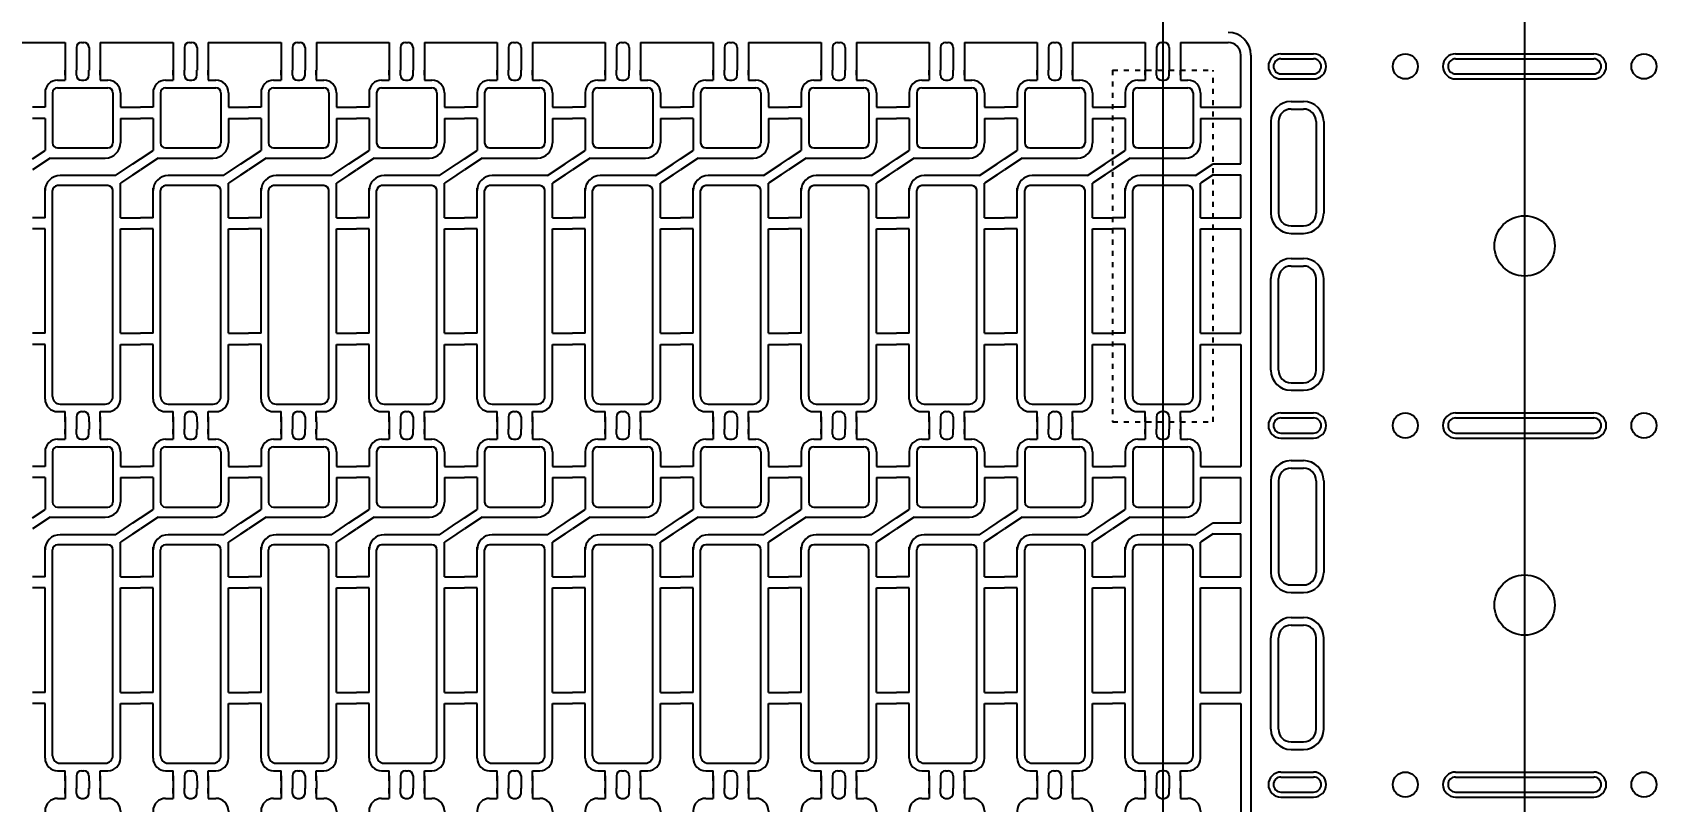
# Model space of a CAD drawing. Header units: millimetres. Extents: x -969 to -640, y 747 to 954.
# Drawn here: x -871.35 to -839.02, y 897.5 to 912.82 of the extents above; entities that cross this region are included whole.
import ezdxf

# ---------------------------------------------------------------- set-up
doc = ezdxf.new("R2010")
doc.units = ezdxf.units.MM
doc.header["$PDMODE"] = 3
doc.header["$PDSIZE"] = -1
for name, pattern in [('CENTER', [10.16, 6.35, -1.27, 1.27, -1.27]), ('DOT2', [0.125, 0, -0.125]), ('HIDDEN', [1.905, 1.27, -0.635])]:
    doc.linetypes.add(name, pattern=pattern)
doc.layers.get('DEFPOINTS').update_dxf_attribs({"color": 10})
for name, color, linetype in [('1', 3, 'Continuous'), ('6', 6, 'Continuous'), ('b etching', 1, 'Continuous'), ('CEN', 8, 'CENTER'), ('DIM', 7, 'Continuous'), ('HID', 1, 'HIDDEN')]:
    doc.layers.add(name, color=color, linetype=linetype)
doc.styles.add('SIMPLEX', font='simplex')
doc.styles.get("Standard").update_dxf_attribs({"font": 'txt.shx', "bigfont": 'chineset.shx'})
doc.dimstyles.new('ISO-25', dxfattribs={"dimtxt": 2.5, "dimasz": 2.5, "dimexe": 1.25, "dimexo": 0.625, "dimtad": 1, "dimtxsty": 'Standard', "dimcen": 2.5, "dimadec": 0, "dimazin": 0, "dimtfac": 1, "dimtmove": 0, "dimatfit": 3, "dimfxl": 1, "dimarcsym": 0})

# ---------------------------------------------------------------- blocks, each defined once
blk = doc.blocks.new('_OPEN30')
at = {"color": 0, "linetype": 'ByBlock'}
for p, q in [((-1, 0.268), (0, 0)), ((0, 0), (-1, -0.268)), ((0, 0), (-1, 0))]:
    blk.add_line(p, q, dxfattribs=at)
blk = doc.blocks.new('*D4')
at = {"layer": 'DEFPOINTS', "color": 0, "transparency": 16777216}
for p in [(-899.724, 942.797), (-841.649, 920.116), (-899.724, 858.416)]:
    blk.add_point(p, dxfattribs=at)
at = {"layer": 'DIM', "color": 0, "lineweight": -2, "transparency": 16777216}
for p, q in [((-899.724, 859.416), (-899.724, 943.797)), ((-841.649, 921.116), (-841.649, 943.797)), ((-897.724, 942.797), (-879.615, 942.797)), ((-843.649, 942.797), (-861.758, 942.797))]:
    blk.add_line(p, q, dxfattribs=at)
at = {"layer": 'DIM', "color": 0, "lineweight": -2, "transparency": 16777216, "xscale": 2, "yscale": 2, "zscale": 2, "rotation": 180}
blk.add_blockref('_OPEN30', (-899.724, 942.797), dxfattribs=at)
at = {"layer": 'DIM', "color": 0, "lineweight": -2, "transparency": 16777216, "xscale": 2, "yscale": 2, "zscale": 2}
blk.add_blockref('_OPEN30', (-841.649, 942.797), dxfattribs=at)
at = {"layer": 'DIM', "color": 0, "transparency": 16777216, "insert": (-870.686, 942.797), "char_height": 3, "attachment_point": 5, "style": 'SIMPLEX'}
blk.add_mtext('58,075', dxfattribs=at)
blk = doc.blocks.new('e1')
at = {"layer": '1'}
for p, q in [((-947.058, 906.581), (-947.058, 906.481)), ((-947.058, 906.481), (-947.058, 906.581)), ((-947.058, 906.581), (-947.058, 906.381)), ((-946.358, 906.581), (-946.358, 906.481)), ((-946.358, 906.481), (-946.358, 906.581)), ((-946.358, 906.581), (-946.358, 906.381)), ((-947.458, 906.131), (-947.458, 905.841)), ((-946.358, 906.381), (-946.208, 906.381)), ((-945.958, 906.131), (-945.958, 905.841)), ((-947.458, 905.841), (-947.708, 905.841)), ((-945.958, 905.841), (-945.708, 905.841)), ((-947.458, 905.621), (-947.708, 905.621)), ((-947.458, 905.621), (-947.458, 904.981)), ((-945.958, 905.621), (-945.958, 905.131)), ((-945.958, 905.621), (-945.708, 905.621)), ((-947.358, 904.831), (-946.258, 904.831)), ((-946.058, 904.481), (-947.158, 904.481)), ((-947.458, 903.641), (-947.458, 904.231)), ((-945.958, 903.641), (-945.958, 904.331)), ((-947.458, 903.641), (-947.708, 903.641)), ((-945.958, 903.641), (-945.708, 903.641)), ((-947.458, 903.421), (-947.708, 903.421)), ((-947.458, 901.341), (-947.458, 903.421)), ((-945.958, 901.341), (-945.958, 903.421)), ((-945.958, 903.421), (-945.708, 903.421)), ((-947.458, 901.341), (-947.708, 901.341)), ((-945.958, 901.341), (-945.708, 901.341)), ((-947.458, 901.121), (-947.708, 901.121)), ((-947.458, 900.031), (-947.458, 901.121)), ((-945.958, 900.031), (-945.958, 901.121)), ((-945.958, 901.121), (-945.708, 901.121)), ((-947.058, 899.581), (-947.058, 899.781)), ((-947.058, 899.581), (-947.058, 899.681)), ((-947.058, 899.681), (-947.058, 899.581)), ((-946.358, 899.781), (-946.208, 899.781)), ((-946.358, 899.581), (-946.358, 899.781)), ((-946.358, 899.581), (-946.358, 899.681)), ((-946.358, 899.681), (-946.358, 899.581))]:
    blk.add_line(p, q, dxfattribs=at)
at = {"layer": '1', "linetype": 'ByBlock'}
for p, q in [((-946.833, 906.481), (-946.833, 906.581)), ((-946.583, 906.481), (-946.583, 906.581)), ((-947.208, 906.381), (-947.058, 906.381)), ((-946.733, 906.381), (-946.683, 906.381)), ((-947.708, 904.814), (-947.458, 904.981)), ((-947.358, 904.831), (-947.708, 904.597)), ((-946.058, 904.481), (-945.708, 904.714)), ((-945.708, 904.497), (-945.958, 904.331)), ((-947.208, 899.781), (-947.058, 899.781)), ((-946.833, 899.681), (-946.833, 899.581)), ((-946.733, 899.781), (-946.683, 899.781)), ((-946.583, 899.681), (-946.583, 899.581))]:
    blk.add_line(p, q, dxfattribs=at)
for centre, start, end in [((-946.733, 906.481), 180, 270), ((-946.683, 906.481), 270, 0), ((-946.733, 899.681), 90, 180), ((-946.683, 899.681), 0, 90)]:
    blk.add_arc(centre, 0.1, start, end, dxfattribs=at)
at = {"layer": '1'}
for centre, radius, start, end in [((-947.208, 906.131), 0.25, 90, 180), ((-946.208, 906.131), 0.25, 0, 90), ((-946.258, 905.131), 0.3, 270, 0), ((-947.158, 904.181), 0.3, 90, 180), ((-947.208, 900.031), 0.25, 180, 270), ((-946.208, 900.031), 0.25, 270, 0)]:
    blk.add_arc(centre, radius, start, end, dxfattribs=at)
blk = doc.blocks.new('e2')
at = {"layer": 'b etching', "linetype": 'ByBlock'}
for p, q in [((-947.308, 906.131), (-947.308, 905.131)), ((-947.208, 906.231), (-946.208, 906.231)), ((-946.108, 906.131), (-946.108, 905.131)), ((-947.208, 905.031), (-946.208, 905.031)), ((-947.308, 900.081), (-947.308, 904.181)), ((-946.208, 904.281), (-947.208, 904.281)), ((-946.108, 900.081), (-946.108, 904.181)), ((-947.158, 899.931), (-946.258, 899.931))]:
    blk.add_line(p, q, dxfattribs=at)
for centre, radius, start, end in [((-947.208, 906.131), 0.1, 90, 180), ((-946.208, 906.131), 0.1, 360, 90), ((-947.208, 905.131), 0.1, 180, 270), ((-946.208, 905.131), 0.1, 270, 360), ((-947.208, 904.181), 0.1, 90, 180), ((-946.208, 904.181), 0.1, 0, 90), ((-947.158, 900.081), 0.15, 180, 270), ((-946.258, 900.081), 0.15, 270, 0)]:
    blk.add_arc(centre, radius, start, end, dxfattribs=at)

msp = doc.modelspace()

# ---------------------------------------------------------------- linework, layer by layer
at = {"layer": '1', "linetype": 'ByBlock'}
for p, q in [((-872.1486804, 912.61640189), (-870.6986804, 912.61640189)), ((-870.6986804, 912.61640189), (-870.6986804, 912.06640189)), ((-870.3736804, 912.61640189), (-870.3236804, 912.61640189)), ((-869.9986804, 912.61640189), (-868.5486804, 912.61640189)), ((-869.9986804, 912.61640189), (-869.9986804, 912.06640189)), ((-868.5486804, 912.61640189), (-868.5486804, 912.06640189)), ((-868.2236804, 912.61640189), (-868.1736804, 912.61640189)), ((-867.8486804, 912.61640189), (-866.3986804, 912.61640189)), ((-867.8486804, 912.61640189), (-867.8486804, 912.06640189)), ((-866.3986804, 912.61640189), (-866.3986804, 912.06640189)), ((-866.0736804, 912.61640189), (-866.0236804, 912.61640189)), ((-865.6986804, 912.61640189), (-864.2486804, 912.61640189)), ((-865.6986804, 912.61640189), (-865.6986804, 912.06640189)), ((-864.2486804, 912.61640189), (-864.2486804, 912.06640189)), ((-863.9236804, 912.61640189), (-863.8736804, 912.61640189)), ((-863.5486804, 912.61640189), (-862.0986804, 912.61640189)), ((-863.5486804, 912.61640189), (-863.5486804, 912.06640189)), ((-862.0986804, 912.61640189), (-862.0986804, 912.06640189)), ((-861.7736804, 912.61640189), (-861.7236804, 912.61640189)), ((-861.3986804, 912.61640189), (-859.9486804, 912.61640189)), ((-861.3986804, 912.61640189), (-861.3986804, 912.06640189)), ((-859.9486804, 912.61640189), (-859.9486804, 912.06640189)), ((-859.6236804, 912.61640189), (-859.5736804, 912.61640189)), ((-859.2486804, 912.61640189), (-857.7986804, 912.61640189)), ((-859.2486804, 912.61640189), (-859.2486804, 912.06640189)), ((-857.7986804, 912.61640189), (-857.7986804, 912.06640189)), ((-857.4736804, 912.61640189), (-857.4236804, 912.61640189)), ((-857.0986804, 912.61640189), (-855.6486804, 912.61640189)), ((-857.0986804, 912.61640189), (-857.0986804, 912.06640189)), ((-855.6486804, 912.61640189), (-855.6486804, 912.06640189)), ((-855.3236804, 912.61640189), (-855.2736804, 912.61640189)), ((-854.9486804, 912.61640189), (-853.4986804, 912.61640189)), ((-854.9486804, 912.61640189), (-854.9486804, 912.06640189)), ((-853.4986804, 912.61640189), (-853.4986804, 912.06640189)), ((-853.1736804, 912.61640189), (-853.1236804, 912.61640189)), ((-852.7986804, 912.61640189), (-851.3486804, 912.61640189)), ((-852.7986804, 912.61640189), (-852.7986804, 912.06640189)), ((-851.3486804, 912.61640189), (-851.3486804, 912.06640189)), ((-851.0236804, 912.61640189), (-850.9736804, 912.61640189)), ((-850.6486804, 912.61640189), (-849.1986804, 912.61640189)), ((-850.6486804, 912.61640189), (-850.6486804, 912.06640189)), ((-849.1986804, 912.61640189), (-849.1986804, 912.06640189)), ((-848.8736804, 912.61640189), (-848.8236804, 912.61640189)), ((-848.4986804, 912.61640189), (-847.5486804, 912.61640189)), ((-848.4986804, 912.61640189), (-848.4986804, 912.06640189)), ((-870.4736804, 912.51640189), (-870.4736804, 912.06640189)), ((-870.2236804, 912.51640189), (-870.2236804, 912.06640189)), ((-868.3236804, 912.51640189), (-868.3236804, 912.06640189)), ((-868.0736804, 912.51640189), (-868.0736804, 912.06640189)), ((-866.1736804, 912.51640189), (-866.1736804, 912.06640189)), ((-865.9236804, 912.51640189), (-865.9236804, 912.06640189)), ((-864.0236804, 912.51640189), (-864.0236804, 912.06640189)), ((-863.7736804, 912.51640189), (-863.7736804, 912.06640189)), ((-861.8736804, 912.51640189), (-861.8736804, 912.06640189)), ((-861.6236804, 912.51640189), (-861.6236804, 912.06640189)), ((-859.7236804, 912.51640189), (-859.7236804, 912.06640189)), ((-859.4736804, 912.51640189), (-859.4736804, 912.06640189)), ((-857.5736804, 912.51640189), (-857.5736804, 912.06640189)), ((-857.3236804, 912.51640189), (-857.3236804, 912.06640189)), ((-855.4236804, 912.51640189), (-855.4236804, 912.06640189)), ((-855.1736804, 912.51640189), (-855.1736804, 912.06640189)), ((-853.2736804, 912.51640189), (-853.2736804, 912.06640189)), ((-853.0236804, 912.51640189), (-853.0236804, 912.06640189)), ((-851.1236804, 912.51640189), (-851.1236804, 912.06640189)), ((-850.8736804, 912.51640189), (-850.8736804, 912.06640189)), ((-848.9736804, 912.51640189), (-848.9736804, 912.06640189)), ((-848.7236804, 912.51640189), (-848.7236804, 912.06640189)), ((-847.2986804, 911.32640189), (-847.2986804, 912.36640189)), ((-869.3486804, 911.32640189), (-869.1986804, 911.32640189)), ((-867.1986804, 911.32640189), (-867.0486804, 911.32640189)), ((-865.0486804, 911.32640189), (-864.8986804, 911.32640189)), ((-862.8986804, 911.32640189), (-862.7486804, 911.32640189)), ((-860.7486804, 911.32640189), (-860.5986804, 911.32640189)), ((-858.5986804, 911.32640189), (-858.4486804, 911.32640189)), ((-856.4486804, 911.32640189), (-856.2986804, 911.32640189)), ((-854.2986804, 911.32640189), (-854.1486804, 911.32640189)), ((-852.1486804, 911.32640189), (-851.9986804, 911.32640189)), ((-849.9986804, 911.32640189), (-849.8486804, 911.32640189)), ((-847.8486804, 911.32640189), (-847.2986804, 911.32640189)), ((-869.3486804, 911.10640189), (-869.1986804, 911.10640189)), ((-867.1986804, 911.10640189), (-867.0486804, 911.10640189)), ((-865.0486804, 911.10640189), (-864.8986804, 911.10640189)), ((-862.8986804, 911.10640189), (-862.7486804, 911.10640189)), ((-860.7486804, 911.10640189), (-860.5986804, 911.10640189)), ((-858.5986804, 911.10640189), (-858.4486804, 911.10640189)), ((-856.4486804, 911.10640189), (-856.2986804, 911.10640189)), ((-854.2986804, 911.10640189), (-854.1486804, 911.10640189)), ((-852.1486804, 911.10640189), (-851.9986804, 911.10640189)), ((-849.9986804, 911.10640189), (-849.8486804, 911.10640189)), ((-847.8486804, 911.10640189), (-847.2986804, 911.10640189)), ((-847.2986804, 910.19973522), (-847.2986804, 911.10640189)), ((-869.3486804, 910.19973522), (-869.1986804, 910.29973522)), ((-867.1986804, 910.19973522), (-867.0486804, 910.29973522)), ((-865.0486804, 910.19973522), (-864.8986804, 910.29973522)), ((-862.8986804, 910.19973522), (-862.7486804, 910.29973522)), ((-860.7486804, 910.19973522), (-860.5986804, 910.29973522)), ((-858.5986804, 910.19973522), (-858.4486804, 910.29973522)), ((-856.4486804, 910.19973522), (-856.2986804, 910.29973522)), ((-854.2986804, 910.19973522), (-854.1486804, 910.29973522)), ((-852.1486804, 910.19973522), (-851.9986804, 910.29973522)), ((-849.9986804, 910.19973522), (-849.8486804, 910.29973522)), ((-869.3486804, 909.98306855), (-869.1986804, 910.08306855)), ((-867.1986804, 909.98306855), (-867.0486804, 910.08306855)), ((-865.0486804, 909.98306855), (-864.8986804, 910.08306855)), ((-862.8986804, 909.98306855), (-862.7486804, 910.08306855)), ((-860.7486804, 909.98306855), (-860.5986804, 910.08306855)), ((-858.5986804, 909.98306855), (-858.4486804, 910.08306855)), ((-856.4486804, 909.98306855), (-856.2986804, 910.08306855)), ((-854.2986804, 909.98306855), (-854.1486804, 910.08306855)), ((-852.1486804, 909.98306855), (-851.9986804, 910.08306855)), ((-849.9986804, 909.98306855), (-849.8486804, 910.08306855)), ((-847.8486804, 910.19973522), (-847.2986804, 910.19973522)), ((-847.8486804, 909.98306855), (-847.2986804, 909.98306855)), ((-847.2986804, 909.12640189), (-847.2986804, 909.98306855)), ((-869.3486804, 909.12640189), (-869.1986804, 909.12640189)), ((-867.1986804, 909.12640189), (-867.0486804, 909.12640189)), ((-865.0486804, 909.12640189), (-864.8986804, 909.12640189)), ((-862.8986804, 909.12640189), (-862.7486804, 909.12640189)), ((-860.7486804, 909.12640189), (-860.5986804, 909.12640189)), ((-858.5986804, 909.12640189), (-858.4486804, 909.12640189)), ((-856.4486804, 909.12640189), (-856.2986804, 909.12640189)), ((-854.2986804, 909.12640189), (-854.1486804, 909.12640189)), ((-852.1486804, 909.12640189), (-851.9986804, 909.12640189)), ((-849.9986804, 909.12640189), (-849.8486804, 909.12640189)), ((-847.8486804, 909.12640189), (-847.2986804, 909.12640189)), ((-869.3486804, 908.90640189), (-869.1986804, 908.90640189)), ((-867.1986804, 908.90640189), (-867.0486804, 908.90640189)), ((-865.0486804, 908.90640189), (-864.8986804, 908.90640189)), ((-862.8986804, 908.90640189), (-862.7486804, 908.90640189)), ((-860.7486804, 908.90640189), (-860.5986804, 908.90640189)), ((-858.5986804, 908.90640189), (-858.4486804, 908.90640189)), ((-856.4486804, 908.90640189), (-856.2986804, 908.90640189)), ((-854.2986804, 908.90640189), (-854.1486804, 908.90640189)), ((-852.1486804, 908.90640189), (-851.9986804, 908.90640189)), ((-849.9986804, 908.90640189), (-849.8486804, 908.90640189)), ((-847.8486804, 908.90640189), (-847.2986804, 908.90640189)), ((-847.2986804, 906.82640189), (-847.2986804, 908.90640189)), ((-869.3486804, 906.82640189), (-869.1986804, 906.82640189)), ((-867.1986804, 906.82640189), (-867.0486804, 906.82640189)), ((-865.0486804, 906.82640189), (-864.8986804, 906.82640189)), ((-862.8986804, 906.82640189), (-862.7486804, 906.82640189)), ((-860.7486804, 906.82640189), (-860.5986804, 906.82640189)), ((-858.5986804, 906.82640189), (-858.4486804, 906.82640189)), ((-856.4486804, 906.82640189), (-856.2986804, 906.82640189)), ((-854.2986804, 906.82640189), (-854.1486804, 906.82640189)), ((-852.1486804, 906.82640189), (-851.9986804, 906.82640189)), ((-849.9986804, 906.82640189), (-849.8486804, 906.82640189)), ((-847.8486804, 906.82640189), (-847.2986804, 906.82640189)), ((-869.3486804, 906.60640189), (-869.1986804, 906.60640189)), ((-867.1986804, 906.60640189), (-867.0486804, 906.60640189)), ((-865.0486804, 906.60640189), (-864.8986804, 906.60640189)), ((-862.8986804, 906.60640189), (-862.7486804, 906.60640189)), ((-860.7486804, 906.60640189), (-860.5986804, 906.60640189)), ((-858.5986804, 906.60640189), (-858.4486804, 906.60640189)), ((-856.4486804, 906.60640189), (-856.2986804, 906.60640189)), ((-854.2986804, 906.60640189), (-854.1486804, 906.60640189)), ((-852.1486804, 906.60640189), (-851.9986804, 906.60640189)), ((-849.9986804, 906.60640189), (-849.8486804, 906.60640189)), ((-847.8486804, 906.60640189), (-847.2986804, 906.60640189)), ((-847.2986804, 906.60640189), (-847.2986804, 904.17640189)), ((-870.6986804, 905.06640189), (-870.6986804, 904.91640189)), ((-870.4736804, 905.06640189), (-870.4736804, 904.91640189)), ((-870.2236804, 905.06640189), (-870.2236804, 904.91640189)), ((-869.9986804, 905.06640189), (-869.9986804, 904.91640189)), ((-868.5486804, 905.06640189), (-868.5486804, 904.91640189)), ((-868.3236804, 905.06640189), (-868.3236804, 904.91640189)), ((-868.0736804, 905.06640189), (-868.0736804, 904.91640189)), ((-867.8486804, 905.06640189), (-867.8486804, 904.91640189)), ((-866.3986804, 905.06640189), (-866.3986804, 904.91640189)), ((-866.1736804, 905.06640189), (-866.1736804, 904.91640189)), ((-865.9236804, 905.06640189), (-865.9236804, 904.91640189)), ((-865.6986804, 905.06640189), (-865.6986804, 904.91640189)), ((-864.2486804, 905.06640189), (-864.2486804, 904.91640189)), ((-864.0236804, 905.06640189), (-864.0236804, 904.91640189)), ((-863.7736804, 905.06640189), (-863.7736804, 904.91640189)), ((-863.5486804, 905.06640189), (-863.5486804, 904.91640189)), ((-862.0986804, 905.06640189), (-862.0986804, 904.91640189)), ((-861.8736804, 905.06640189), (-861.8736804, 904.91640189)), ((-861.6236804, 905.06640189), (-861.6236804, 904.91640189)), ((-861.3986804, 905.06640189), (-861.3986804, 904.91640189)), ((-859.9486804, 905.06640189), (-859.9486804, 904.91640189)), ((-859.7236804, 905.06640189), (-859.7236804, 904.91640189)), ((-859.4736804, 905.06640189), (-859.4736804, 904.91640189)), ((-859.2486804, 905.06640189), (-859.2486804, 904.91640189)), ((-857.7986804, 905.06640189), (-857.7986804, 904.91640189)), ((-857.5736804, 905.06640189), (-857.5736804, 904.91640189)), ((-857.3236804, 905.06640189), (-857.3236804, 904.91640189)), ((-857.0986804, 905.06640189), (-857.0986804, 904.91640189)), ((-855.6486804, 905.06640189), (-855.6486804, 904.91640189)), ((-855.4236804, 905.06640189), (-855.4236804, 904.91640189)), ((-855.1736804, 905.06640189), (-855.1736804, 904.91640189)), ((-854.9486804, 905.06640189), (-854.9486804, 904.91640189)), ((-853.4986804, 905.06640189), (-853.4986804, 904.91640189)), ((-853.2736804, 905.06640189), (-853.2736804, 904.91640189)), ((-853.0236804, 905.06640189), (-853.0236804, 904.91640189)), ((-852.7986804, 905.06640189), (-852.7986804, 904.91640189)), ((-851.3486804, 905.06640189), (-851.3486804, 904.91640189)), ((-851.1236804, 905.06640189), (-851.1236804, 904.91640189)), ((-850.8736804, 905.06640189), (-850.8736804, 904.91640189)), ((-850.6486804, 905.06640189), (-850.6486804, 904.91640189)), ((-849.1986804, 905.06640189), (-849.1986804, 904.91640189)), ((-848.9736804, 905.06640189), (-848.9736804, 904.91640189)), ((-848.7236804, 905.06640189), (-848.7236804, 904.91640189)), ((-848.4986804, 905.06640189), (-848.4986804, 904.91640189)), ((-869.3486804, 904.17640189), (-869.1986804, 904.17640189)), ((-867.1986804, 904.17640189), (-867.0486804, 904.17640189)), ((-865.0486804, 904.17640189), (-864.8986804, 904.17640189)), ((-862.8986804, 904.17640189), (-862.7486804, 904.17640189)), ((-860.7486804, 904.17640189), (-860.5986804, 904.17640189)), ((-858.5986804, 904.17640189), (-858.4486804, 904.17640189)), ((-856.4486804, 904.17640189), (-856.2986804, 904.17640189)), ((-854.2986804, 904.17640189), (-854.1486804, 904.17640189)), ((-852.1486804, 904.17640189), (-851.9986804, 904.17640189)), ((-849.9986804, 904.17640189), (-849.8486804, 904.17640189)), ((-847.8486804, 904.17640189), (-847.2986804, 904.17640189)), ((-869.3486804, 903.95640189), (-869.1986804, 903.95640189)), ((-867.1986804, 903.95640189), (-867.0486804, 903.95640189)), ((-865.0486804, 903.95640189), (-864.8986804, 903.95640189)), ((-862.8986804, 903.95640189), (-862.7486804, 903.95640189)), ((-860.7486804, 903.95640189), (-860.5986804, 903.95640189)), ((-858.5986804, 903.95640189), (-858.4486804, 903.95640189)), ((-856.4486804, 903.95640189), (-856.2986804, 903.95640189)), ((-854.2986804, 903.95640189), (-854.1486804, 903.95640189)), ((-852.1486804, 903.95640189), (-851.9986804, 903.95640189)), ((-849.9986804, 903.95640189), (-849.8486804, 903.95640189)), ((-847.8486804, 903.95640189), (-847.2986804, 903.95640189)), ((-847.2986804, 903.04973522), (-847.2986804, 903.95640189)), ((-869.3486804, 903.04973522), (-869.1986804, 903.14973522)), ((-869.3486804, 902.83306855), (-869.1986804, 902.93306855)), ((-867.1986804, 903.04973522), (-867.0486804, 903.14973522)), ((-867.1986804, 902.83306855), (-867.0486804, 902.93306855)), ((-865.0486804, 903.04973522), (-864.8986804, 903.14973522)), ((-865.0486804, 902.83306855), (-864.8986804, 902.93306855)), ((-862.8986804, 903.04973522), (-862.7486804, 903.14973522)), ((-862.8986804, 902.83306855), (-862.7486804, 902.93306855)), ((-860.7486804, 903.04973522), (-860.5986804, 903.14973522)), ((-860.7486804, 902.83306855), (-860.5986804, 902.93306855)), ((-858.5986804, 903.04973522), (-858.4486804, 903.14973522)), ((-858.5986804, 902.83306855), (-858.4486804, 902.93306855)), ((-856.4486804, 903.04973522), (-856.2986804, 903.14973522)), ((-856.4486804, 902.83306855), (-856.2986804, 902.93306855)), ((-854.2986804, 903.04973522), (-854.1486804, 903.14973522)), ((-854.2986804, 902.83306855), (-854.1486804, 902.93306855)), ((-852.1486804, 903.04973522), (-851.9986804, 903.14973522)), ((-852.1486804, 902.83306855), (-851.9986804, 902.93306855)), ((-849.9986804, 903.04973522), (-849.8486804, 903.14973522)), ((-849.9986804, 902.83306855), (-849.8486804, 902.93306855)), ((-847.8486804, 903.04973522), (-847.2986804, 903.04973522)), ((-847.8486804, 902.83306855), (-847.2986804, 902.83306855)), ((-847.2986804, 901.97640189), (-847.2986804, 902.83306855)), ((-869.3486804, 901.97640189), (-869.1986804, 901.97640189)), ((-867.1986804, 901.97640189), (-867.0486804, 901.97640189)), ((-865.0486804, 901.97640189), (-864.8986804, 901.97640189)), ((-862.8986804, 901.97640189), (-862.7486804, 901.97640189)), ((-860.7486804, 901.97640189), (-860.5986804, 901.97640189)), ((-858.5986804, 901.97640189), (-858.4486804, 901.97640189)), ((-856.4486804, 901.97640189), (-856.2986804, 901.97640189)), ((-854.2986804, 901.97640189), (-854.1486804, 901.97640189)), ((-852.1486804, 901.97640189), (-851.9986804, 901.97640189)), ((-849.9986804, 901.97640189), (-849.8486804, 901.97640189)), ((-847.8486804, 901.97640189), (-847.2986804, 901.97640189)), ((-869.3486804, 901.75640189), (-869.1986804, 901.75640189)), ((-867.1986804, 901.75640189), (-867.0486804, 901.75640189)), ((-865.0486804, 901.75640189), (-864.8986804, 901.75640189)), ((-862.8986804, 901.75640189), (-862.7486804, 901.75640189)), ((-860.7486804, 901.75640189), (-860.5986804, 901.75640189)), ((-858.5986804, 901.75640189), (-858.4486804, 901.75640189)), ((-856.4486804, 901.75640189), (-856.2986804, 901.75640189)), ((-854.2986804, 901.75640189), (-854.1486804, 901.75640189)), ((-852.1486804, 901.75640189), (-851.9986804, 901.75640189)), ((-849.9986804, 901.75640189), (-849.8486804, 901.75640189)), ((-847.8486804, 901.75640189), (-847.2986804, 901.75640189)), ((-847.2986804, 899.67640189), (-847.2986804, 901.75640189)), ((-869.3486804, 899.67640189), (-869.1986804, 899.67640189)), ((-867.1986804, 899.67640189), (-867.0486804, 899.67640189)), ((-865.0486804, 899.67640189), (-864.8986804, 899.67640189)), ((-862.8986804, 899.67640189), (-862.7486804, 899.67640189)), ((-860.7486804, 899.67640189), (-860.5986804, 899.67640189)), ((-858.5986804, 899.67640189), (-858.4486804, 899.67640189)), ((-856.4486804, 899.67640189), (-856.2986804, 899.67640189)), ((-854.2986804, 899.67640189), (-854.1486804, 899.67640189)), ((-852.1486804, 899.67640189), (-851.9986804, 899.67640189)), ((-849.9986804, 899.67640189), (-849.8486804, 899.67640189)), ((-847.8486804, 899.67640189), (-847.2986804, 899.67640189)), ((-869.3486804, 899.45640189), (-869.1986804, 899.45640189)), ((-867.1986804, 899.45640189), (-867.0486804, 899.45640189)), ((-865.0486804, 899.45640189), (-864.8986804, 899.45640189)), ((-862.8986804, 899.45640189), (-862.7486804, 899.45640189)), ((-860.7486804, 899.45640189), (-860.5986804, 899.45640189)), ((-858.5986804, 899.45640189), (-858.4486804, 899.45640189)), ((-856.4486804, 899.45640189), (-856.2986804, 899.45640189)), ((-854.2986804, 899.45640189), (-854.1486804, 899.45640189)), ((-852.1486804, 899.45640189), (-851.9986804, 899.45640189)), ((-849.9986804, 899.45640189), (-849.8486804, 899.45640189)), ((-847.8486804, 899.45640189), (-847.2986804, 899.45640189)), ((-847.2986804, 899.45640189), (-847.2986804, 897.02640189)), ((-870.6986804, 897.91640189), (-870.6986804, 897.76640189)), ((-870.4736804, 897.91640189), (-870.4736804, 897.76640189)), ((-870.2236804, 897.91640189), (-870.2236804, 897.76640189)), ((-869.9986804, 897.91640189), (-869.9986804, 897.76640189)), ((-868.5486804, 897.91640189), (-868.5486804, 897.76640189)), ((-868.3236804, 897.91640189), (-868.3236804, 897.76640189)), ((-868.0736804, 897.91640189), (-868.0736804, 897.76640189)), ((-867.8486804, 897.91640189), (-867.8486804, 897.76640189)), ((-866.3986804, 897.91640189), (-866.3986804, 897.76640189)), ((-866.1736804, 897.91640189), (-866.1736804, 897.76640189)), ((-865.9236804, 897.91640189), (-865.9236804, 897.76640189)), ((-865.6986804, 897.91640189), (-865.6986804, 897.76640189)), ((-864.2486804, 897.91640189), (-864.2486804, 897.76640189)), ((-864.0236804, 897.91640189), (-864.0236804, 897.76640189)), ((-863.7736804, 897.91640189), (-863.7736804, 897.76640189)), ((-863.5486804, 897.91640189), (-863.5486804, 897.76640189)), ((-862.0986804, 897.91640189), (-862.0986804, 897.76640189)), ((-861.8736804, 897.91640189), (-861.8736804, 897.76640189)), ((-861.6236804, 897.91640189), (-861.6236804, 897.76640189)), ((-861.3986804, 897.91640189), (-861.3986804, 897.76640189)), ((-859.9486804, 897.91640189), (-859.9486804, 897.76640189)), ((-859.7236804, 897.91640189), (-859.7236804, 897.76640189)), ((-859.4736804, 897.91640189), (-859.4736804, 897.76640189)), ((-859.2486804, 897.91640189), (-859.2486804, 897.76640189)), ((-857.7986804, 897.91640189), (-857.7986804, 897.76640189)), ((-857.5736804, 897.91640189), (-857.5736804, 897.76640189)), ((-857.3236804, 897.91640189), (-857.3236804, 897.76640189)), ((-857.0986804, 897.91640189), (-857.0986804, 897.76640189)), ((-855.6486804, 897.91640189), (-855.6486804, 897.76640189)), ((-855.4236804, 897.91640189), (-855.4236804, 897.76640189)), ((-855.1736804, 897.91640189), (-855.1736804, 897.76640189)), ((-854.9486804, 897.91640189), (-854.9486804, 897.76640189)), ((-853.4986804, 897.91640189), (-853.4986804, 897.76640189)), ((-853.2736804, 897.91640189), (-853.2736804, 897.76640189)), ((-853.0236804, 897.91640189), (-853.0236804, 897.76640189)), ((-852.7986804, 897.91640189), (-852.7986804, 897.76640189)), ((-851.3486804, 897.91640189), (-851.3486804, 897.76640189)), ((-851.1236804, 897.91640189), (-851.1236804, 897.76640189)), ((-850.8736804, 897.91640189), (-850.8736804, 897.76640189)), ((-850.6486804, 897.91640189), (-850.6486804, 897.76640189)), ((-849.1986804, 897.91640189), (-849.1986804, 897.76640189)), ((-848.9736804, 897.91640189), (-848.9736804, 897.76640189)), ((-848.7236804, 897.91640189), (-848.7236804, 897.76640189)), ((-848.4986804, 897.91640189), (-848.4986804, 897.76640189))]:
    msp.add_line(p, q, dxfattribs=at)
at = {"layer": '1'}
for p, q in [((-846.4986804, 912.29140189), (-845.8486804, 912.29140189)), ((-846.4986804, 912.29140189), (-845.8486804, 912.29140189)), ((-843.0236804, 912.29140189), (-840.2736804, 912.29140189)), ((-841.1486804, 912.29140189), (-840.2736804, 912.29140189)), ((-846.4986804, 911.99140189), (-845.8486804, 911.99140189)), ((-846.4986804, 911.99140189), (-845.8486804, 911.99140189)), ((-843.0236804, 911.99140189), (-840.2736804, 911.99140189)), ((-841.1486804, 911.99140189), (-840.2736804, 911.99140189)), ((-846.2986804, 911.29140189), (-846.0486804, 911.29140189)), ((-846.5486804, 911.04140189), (-846.5486804, 909.21640189)), ((-845.7986804, 911.04140189), (-845.7986804, 909.21640189)), ((-846.2986804, 908.96640189), (-846.0486804, 908.96640189)), ((-846.2986804, 908.16640189), (-846.0486804, 908.16640189)), ((-846.5486804, 906.09140189), (-846.5486804, 907.91640189)), ((-845.7986804, 906.09140189), (-845.7986804, 907.91640189)), ((-846.2986804, 905.84140189), (-846.0486804, 905.84140189)), ((-846.4986804, 905.14140189), (-845.8486804, 905.14140189)), ((-846.4986804, 905.14140189), (-845.8486804, 905.14140189)), ((-843.0236804, 905.14140189), (-840.2736804, 905.14140189)), ((-841.1486804, 905.14140189), (-840.2736804, 905.14140189)), ((-846.4986804, 904.84140189), (-845.8486804, 904.84140189)), ((-846.4986804, 904.84140189), (-845.8486804, 904.84140189)), ((-843.0236804, 904.84140189), (-840.2736804, 904.84140189)), ((-841.1486804, 904.84140189), (-840.2736804, 904.84140189)), ((-846.2986804, 904.14140189), (-846.0486804, 904.14140189)), ((-846.5486804, 903.89140189), (-846.5486804, 902.06640189)), ((-845.7986804, 903.89140189), (-845.7986804, 902.06640189)), ((-846.2986804, 901.81640189), (-846.0486804, 901.81640189)), ((-846.2986804, 901.01640189), (-846.0486804, 901.01640189)), ((-846.5486804, 898.94140189), (-846.5486804, 900.76640189)), ((-845.7986804, 898.94140189), (-845.7986804, 900.76640189)), ((-846.2986804, 898.69140189), (-846.0486804, 898.69140189)), ((-846.4986804, 897.99140189), (-845.8486804, 897.99140189)), ((-846.4986804, 897.99140189), (-845.8486804, 897.99140189)), ((-843.0236804, 897.99140189), (-840.2736804, 897.99140189)), ((-841.1486804, 897.99140189), (-840.2736804, 897.99140189)), ((-846.4986804, 897.69140189), (-845.8486804, 897.69140189)), ((-846.4986804, 897.69140189), (-845.8486804, 897.69140189)), ((-843.0236804, 897.69140189), (-840.2736804, 897.69140189)), ((-841.1486804, 897.69140189), (-840.2736804, 897.69140189))]:
    msp.add_line(p, q, dxfattribs=at)
for centre, radius in [((-844.0236804, 912.14140189), 0.25), ((-839.2736804, 912.14140189), 0.25), ((-841.6486804, 908.56640189), 0.6), ((-844.0236804, 904.99140189), 0.25), ((-839.2736804, 904.99140189), 0.25), ((-841.6486804, 901.41640189), 0.6), ((-844.0236804, 897.84140189), 0.25), ((-839.2736804, 897.84140189), 0.25)]:
    msp.add_circle(centre, radius, dxfattribs=at)
at = {"layer": '1', "linetype": 'ByBlock'}
for centre, radius, start, end in [((-870.3736804, 912.51640189), 0.1, 90, 180), ((-870.3236804, 912.51640189), 0.1, 0, 90), ((-868.2236804, 912.51640189), 0.1, 90, 180), ((-868.1736804, 912.51640189), 0.1, 0, 90), ((-866.0736804, 912.51640189), 0.1, 90, 180), ((-866.0236804, 912.51640189), 0.1, 0, 90), ((-863.9236804, 912.51640189), 0.1, 90, 180), ((-863.8736804, 912.51640189), 0.1, 0, 90), ((-861.7736804, 912.51640189), 0.1, 90, 180), ((-861.7236804, 912.51640189), 0.1, 0, 90), ((-859.6236804, 912.51640189), 0.1, 90, 180), ((-859.5736804, 912.51640189), 0.1, 0, 90), ((-857.4736804, 912.51640189), 0.1, 90, 180), ((-857.4236804, 912.51640189), 0.1, 0, 90), ((-855.3236804, 912.51640189), 0.1, 90, 180), ((-855.2736804, 912.51640189), 0.1, 0, 90), ((-853.1736804, 912.51640189), 0.1, 90, 180), ((-853.1236804, 912.51640189), 0.1, 0, 90), ((-851.0236804, 912.51640189), 0.1, 90, 180), ((-850.9736804, 912.51640189), 0.1, 0, 90), ((-848.8736804, 912.51640189), 0.1, 90, 180), ((-848.8236804, 912.51640189), 0.1, 0, 90), ((-847.5486804, 912.36640189), 0.25, 0, 90)]:
    msp.add_arc(centre, radius, start, end, dxfattribs=at)
at = {"layer": '1'}
for centre, radius, start, end in [((-846.4986804, 912.14140189), 0.15, 90, 270), ((-846.4986804, 912.14140189), 0.15, 90, 270), ((-845.8486804, 912.14140189), 0.15, 270, 90), ((-845.8486804, 912.14140189), 0.15, 270, 90), ((-843.0236804, 912.14140189), 0.15, 90, 270), ((-843.0236804, 912.14140189), 0.15, 90, 270), ((-840.2736804, 912.14140189), 0.15, 270, 90), ((-840.2736804, 912.14140189), 0.15, 270, 90), ((-846.2986804, 911.04140189), 0.25, 90, 180), ((-846.0486804, 911.04140189), 0.25, 0, 90), ((-846.2986804, 909.21640189), 0.25, 180, 270), ((-846.0486804, 909.21640189), 0.25, 270, 0), ((-846.2986804, 907.91640189), 0.25, 90, 180), ((-846.0486804, 907.91640189), 0.25, 360, 90), ((-846.2986804, 906.09140189), 0.25, 180, 270), ((-846.0486804, 906.09140189), 0.25, 270, 360), ((-846.4986804, 904.99140189), 0.15, 90, 270), ((-846.4986804, 904.99140189), 0.15, 90, 270), ((-845.8486804, 904.99140189), 0.15, 270, 90), ((-845.8486804, 904.99140189), 0.15, 270, 90), ((-843.0236804, 904.99140189), 0.15, 90, 270), ((-843.0236804, 904.99140189), 0.15, 90, 270), ((-840.2736804, 904.99140189), 0.15, 270, 90), ((-840.2736804, 904.99140189), 0.15, 270, 90), ((-846.2986804, 903.89140189), 0.25, 90, 180), ((-846.0486804, 903.89140189), 0.25, 0, 90), ((-846.2986804, 902.06640189), 0.25, 180, 270), ((-846.0486804, 902.06640189), 0.25, 270, 0), ((-846.2986804, 900.76640189), 0.25, 90, 180), ((-846.0486804, 900.76640189), 0.25, 360, 90), ((-846.2986804, 898.94140189), 0.25, 180, 270), ((-846.0486804, 898.94140189), 0.25, 270, 360), ((-846.4986804, 897.84140189), 0.15, 90, 270), ((-846.4986804, 897.84140189), 0.15, 90, 270), ((-845.8486804, 897.84140189), 0.15, 270, 90), ((-845.8486804, 897.84140189), 0.15, 270, 90), ((-843.0236804, 897.84140189), 0.15, 90, 270), ((-843.0236804, 897.84140189), 0.15, 90, 270), ((-840.2736804, 897.84140189), 0.15, 270, 90), ((-840.2736804, 897.84140189), 0.15, 270, 90)]:
    msp.add_arc(centre, radius, start, end, dxfattribs=at)
at = {"layer": '6', "linetype": 'DOT2'}
for p, q in [((-849.8486804, 912.06640189), (-849.8486804, 905.06640189)), ((-849.8486804, 912.06640189), (-847.8486804, 912.06640189)), ((-847.8486804, 905.06640189), (-847.8486804, 912.06640189)), ((-849.8486804, 905.06640189), (-847.8486804, 905.06640189))]:
    msp.add_line(p, q, dxfattribs=at)
at = {"layer": 'CEN', "linetype": 'ByBlock'}
for p, q in [((-848.8486804, 920.51640189), (-848.8486804, 853.71640189)), ((-841.6486804, 920.11640189), (-841.6486804, 854.11640189))]:
    msp.add_line(p, q, dxfattribs=at)
at = {"layer": 'HID', "linetype": 'ByBlock'}
for p, q in [((-847.0986804, 912.36640189), (-847.0986804, 861.86640189)), ((-846.4986804, 912.39140189), (-845.8486804, 912.39140189)), ((-843.0236804, 912.39140189), (-840.2736804, 912.39140189)), ((-846.4986804, 911.89140189), (-845.8486804, 911.89140189)), ((-843.0236804, 911.89140189), (-840.2736804, 911.89140189)), ((-846.2986804, 911.44140189), (-846.0486804, 911.44140189)), ((-846.6986804, 911.04140189), (-846.6986804, 909.21640189)), ((-845.6486804, 911.04140189), (-845.6486804, 909.21640189)), ((-846.2986804, 908.81640189), (-846.0486804, 908.81640189)), ((-846.2986804, 908.31640189), (-846.0486804, 908.31640189)), ((-846.6986804, 906.09140189), (-846.6986804, 907.91640189)), ((-845.6486804, 906.09140189), (-845.6486804, 907.91640189)), ((-846.2986804, 905.69140189), (-846.0486804, 905.69140189)), ((-846.4986804, 905.24140189), (-845.8486804, 905.24140189)), ((-843.0236804, 905.24140189), (-840.2736804, 905.24140189)), ((-846.4986804, 904.74140189), (-845.8486804, 904.74140189)), ((-843.0236804, 904.74140189), (-840.2736804, 904.74140189)), ((-846.2986804, 904.29140189), (-846.0486804, 904.29140189)), ((-846.6986804, 903.89140189), (-846.6986804, 902.06640189)), ((-845.6486804, 903.89140189), (-845.6486804, 902.06640189)), ((-846.2986804, 901.66640189), (-846.0486804, 901.66640189)), ((-846.2986804, 901.16640189), (-846.0486804, 901.16640189)), ((-846.6986804, 898.94140189), (-846.6986804, 900.76640189)), ((-845.6486804, 898.94140189), (-845.6486804, 900.76640189)), ((-846.2986804, 898.54140189), (-846.0486804, 898.54140189)), ((-846.4986804, 898.09140189), (-845.8486804, 898.09140189)), ((-843.0236804, 898.09140189), (-840.2736804, 898.09140189)), ((-846.4986804, 897.59140189), (-845.8486804, 897.59140189)), ((-843.0236804, 897.59140189), (-840.2736804, 897.59140189))]:
    msp.add_line(p, q, dxfattribs=at)
for centre, radius, start, end in [((-847.5486804, 912.36640189), 0.45, 0, 90), ((-846.4986804, 912.14140189), 0.25, 90, 270), ((-845.8486804, 912.14140189), 0.25, 270, 90), ((-843.0236804, 912.14140189), 0.25, 90, 270), ((-840.2736804, 912.14140189), 0.25, 270, 90), ((-846.2986804, 911.04140189), 0.4, 90, 180), ((-846.0486804, 911.04140189), 0.4, 0, 90), ((-846.2986804, 909.21640189), 0.4, 180, 270), ((-846.0486804, 909.21640189), 0.4, 270, 0), ((-846.2986804, 907.91640189), 0.4, 90, 180), ((-846.0486804, 907.91640189), 0.4, 360, 90), ((-846.2986804, 906.09140189), 0.4, 180, 270), ((-846.0486804, 906.09140189), 0.4, 270, 360), ((-846.4986804, 904.99140189), 0.25, 90, 270), ((-845.8486804, 904.99140189), 0.25, 270, 90), ((-843.0236804, 904.99140189), 0.25, 90, 270), ((-840.2736804, 904.99140189), 0.25, 270, 90), ((-846.2986804, 903.89140189), 0.4, 90, 180), ((-846.0486804, 903.89140189), 0.4, 0, 90), ((-846.2986804, 902.06640189), 0.4, 180, 270), ((-846.0486804, 902.06640189), 0.4, 270, 0), ((-846.2986804, 900.76640189), 0.4, 90, 180), ((-846.0486804, 900.76640189), 0.4, 360, 90), ((-846.2986804, 898.94140189), 0.4, 180, 270), ((-846.0486804, 898.94140189), 0.4, 270, 360), ((-846.4986804, 897.84140189), 0.25, 90, 270), ((-845.8486804, 897.84140189), 0.25, 270, 90), ((-843.0236804, 897.84140189), 0.25, 90, 270), ((-840.2736804, 897.84140189), 0.25, 270, 90)]:
    msp.add_arc(centre, radius, start, end, dxfattribs=at)

# ---------------------------------------------------------------- block references
at = {"linetype": 'ByBlock'}
for name, p in [('e1', (76.35886592, 5.48571429)), ('e1', (78.50886592, 5.48571429)), ('e1', (80.65886592, 5.48571429)), ('e1', (82.80886592, 5.48571429)), ('e1', (84.95886592, 5.48571429)), ('e1', (87.10886592, 5.48571429)), ('e1', (89.25886592, 5.48571429)), ('e1', (91.40886592, 5.48571429)), ('e1', (93.55886592, 5.48571429)), ('e1', (95.70886592, 5.48571429)), ('e1', (97.85886592, 5.48571429)), ('e2', (76.35886592, 5.48571429)), ('e2', (78.50886592, 5.48571429)), ('e2', (80.65886592, 5.48571429)), ('e2', (82.80886592, 5.48571429)), ('e2', (84.95886592, 5.48571429)), ('e2', (87.10886592, 5.48571429)), ('e2', (89.25886592, 5.48571429)), ('e2', (91.40886592, 5.48571429)), ('e2', (93.55886592, 5.48571429)), ('e2', (95.70886592, 5.48571429)), ('e2', (97.85886592, 5.48571429)), ('e1', (76.35886592, -1.66428571)), ('e1', (78.50886592, -1.66428571)), ('e1', (80.65886592, -1.66428571)), ('e1', (82.80886592, -1.66428571)), ('e1', (84.95886592, -1.66428571)), ('e1', (87.10886592, -1.66428571)), ('e1', (89.25886592, -1.66428571)), ('e1', (91.40886592, -1.66428571)), ('e1', (93.55886592, -1.66428571)), ('e1', (95.70886592, -1.66428571)), ('e1', (97.85886592, -1.66428571)), ('e2', (76.35886592, -1.66428571)), ('e2', (78.50886592, -1.66428571)), ('e2', (80.65886592, -1.66428571)), ('e2', (82.80886592, -1.66428571)), ('e2', (84.95886592, -1.66428571)), ('e2', (87.10886592, -1.66428571)), ('e2', (89.25886592, -1.66428571)), ('e2', (91.40886592, -1.66428571)), ('e2', (93.55886592, -1.66428571)), ('e2', (95.70886592, -1.66428571)), ('e2', (97.85886592, -1.66428571)), ('e1', (76.35886592, -8.81428571)), ('e1', (78.50886592, -8.81428571)), ('e1', (80.65886592, -8.81428571)), ('e1', (82.80886592, -8.81428571)), ('e1', (84.95886592, -8.81428571)), ('e1', (87.10886592, -8.81428571)), ('e1', (89.25886592, -8.81428571)), ('e1', (91.40886592, -8.81428571)), ('e1', (93.55886592, -8.81428571)), ('e1', (95.70886592, -8.81428571)), ('e1', (97.85886592, -8.81428571))]:
    msp.add_blockref(name, p, dxfattribs=at)

# ---------------------------------------------------------------- dimensions: what is measured, and where the dimension line sits
at = {"layer": 'DIM'}
dim = msp.add_linear_dim(base=(-899.7236803994, 942.7969729261), p1=(-841.6486803994, 920.1164018862), p2=(-899.7236803994, 858.4164018862), dimstyle='ISO-25', override={"dimtxt": 3, "dimasz": 2, "dimexe": 1, "dimexo": 1, "dimgap": 1.5, "dimtad": 0, "dimdec": 8, "dimtxsty": 'SIMPLEX', "dimblk1": 'OPEN30', "dimblk2": 'OPEN30', "dimsah": 1, "dimtp": 0.05, "dimtm": 0.05, "dimtfac": 0.5, "dimtdec": 8}, dxfattribs=at)
dim.commit()
dim.dimension.update_dxf_attribs({"geometry": '*D4', "text_midpoint": (-870.6861803994, 942.7969729261)})

doc.saveas('drawing.dxf')
